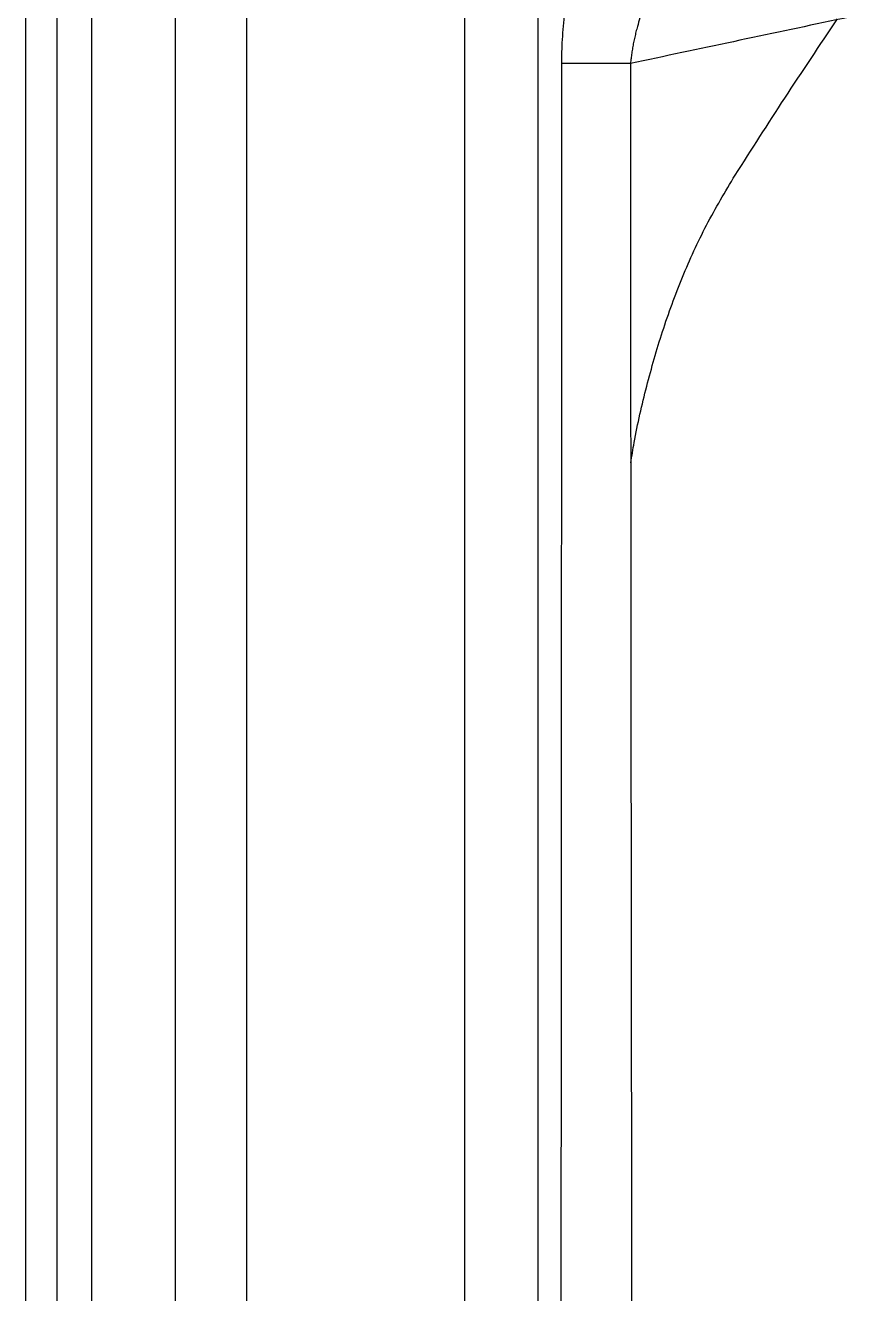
# Model space of a CAD drawing. Extents: x 0 to 84, y -21 to 126.
# Drawn here: x 0 to 4.85, y 13.23 to 20.65 of the extents above; entities that cross this region are included whole.
import ezdxf

# ---------------------------------------------------------------- set-up
doc = ezdxf.new("R2010")
doc.units = 0
doc.header["$MEASUREMENT"] = 0
doc.layers.add('1', color=4, linetype='Continuous')

# ---------------------------------------------------------------- blocks, each defined once
blk = doc.blocks.new('PRODIGY')
at = {"layer": '1', "color": 4, "linetype": 'Continuous', "lineweight": 25}
blk.add_line((0, 75.0504), (0, 2.9993), dxfattribs=at)
at = {"layer": '1', "color": 3, "linetype": 'Continuous', "lineweight": 25}
for p, q in [((0.1836, 74.6335), (0.1836, 3.4162)), ((0.3865, 74.3567), (0.3865, 3.6929)), ((0.8778, 73.7237), (0.8778, 4.3259)), ((1.2956, 73.215), (1.2956, 4.8346)), ((2.5702, 39.0248), (2.5702, 6.244)), ((3, 39.0248), (3, 6.244))]:
    blk.add_line(p, q, dxfattribs=at)
for points, knots in [([(3.3858, 21.5317), (3.3506, 21.4606), (3.3178, 21.3838), (3.2587, 21.2192), (3.2324, 21.1314), (3.1883, 20.9457), (3.1705, 20.8478), (3.152, 20.6954), (3.1473, 20.6436), (3.1424, 20.565), (3.1411, 20.5387), (3.1399, 20.499), (3.1394, 20.4791), (3.1391, 20.4558), (3.1391, 20.445), (3.139, 20.4408), (3.139, 20.4392), (3.139, 20.4383), (3.139, 20.4362), (3.139, 20.4349), (3.139, 20.4328), (3.139, 20.4318), (3.139, 20.431)], [0, 0, 0, 0, 0.25, 0.25, 0.5, 0.5, 0.75, 0.75, 0.875, 0.875, 0.9375, 0.9375, 0.96875, 0.984375, 0.992188, 0.994141, 0.994141, 0.996094, 0.996094, 0.998047, 0.998047, 1, 1, 1, 1]), ([(8.645, 21.5097), (8.1586, 21.4069), (7.3083, 21.2274), (6.0093, 20.9529), (4.795, 20.6961), (3.9446, 20.516), (3.5428, 20.4309)], [0, 0, 0, 0, 0.286001, 0.499953, 0.763762, 1, 1, 1, 1]), ([(3.8668, 21.1983), (3.8627, 21.1932), (3.8547, 21.183), (3.843, 21.1676), (3.8316, 21.1524), (3.8206, 21.1372), (3.8099, 21.1223), (3.7947, 21.1004), (3.7754, 21.0714), (3.7415, 21.0173), (3.7004, 20.9448), (3.6543, 20.8491), (3.6149, 20.7505), (3.5896, 20.6709), (3.5751, 20.6156), (3.5677, 20.5843), (3.561, 20.5532), (3.5552, 20.5223), (3.5503, 20.4916), (3.5461, 20.4612), (3.5439, 20.4409), (3.5428, 20.4309)], [0, 0, 0, 0, 0.025612, 0.0506813, 0.0752085, 0.0991941, 0.1226386, 0.1455429, 0.2006895, 0.254261, 0.3841167, 0.5060415, 0.633931, 0.754401, 0.7910544, 0.827152, 0.8627129, 0.897757, 0.9323049, 0.9663784, 1, 1, 1, 1]), ([(4.1559, 19.777), (4.2522, 19.9277), (4.4485, 20.2348), (4.6517, 20.5375), (4.7552, 20.6917)], [0, 0, 0, 0, 0.4904288, 1, 1, 1, 1]), ([(3.139, 20.431), (3.139, 20.2856), (3.139, 20.1402), (3.1389, 19.922), (3.1389, 19.8493), (3.1389, 19.7039), (3.1388, 19.6312), (3.1388, 19.4857), (3.1388, 19.4126), (3.1387, 19.2659), (3.1387, 19.1921), (3.1387, 19.0447), (3.1386, 18.971), (3.1386, 18.8242), (3.1386, 18.7512), (3.1385, 18.6056), (3.1385, 18.533), (3.1384, 18.3875), (3.1383, 18.1694), (3.1382, 17.9513), (3.1381, 17.515), (3.1379, 17.2241), (3.1376, 16.6431), (3.1375, 16.3531), (3.1372, 15.7745), (3.137, 15.4858), (3.1365, 14.6209), (3.1361, 14.0461), (3.1356, 13.1816), (3.1354, 12.893), (3.1351, 12.3147), (3.1349, 12.0249), (3.1346, 11.5893), (3.1345, 11.444), (3.1344, 11.226), (3.1343, 11.1533), (3.1342, 11.0079), (3.1342, 10.9352), (3.1341, 10.7895), (3.134, 10.7163), (3.134, 10.5685), (3.1339, 10.4939), (3.1338, 10.2677), (3.1337, 10.1137), (3.1335, 9.8035), (3.1334, 9.6474), (3.1332, 9.4165), (3.1332, 9.34), (3.1331, 9.1885), (3.1331, 9.1135), (3.133, 8.9649), (3.1329, 8.8914), (3.1328, 8.7454), (3.1328, 8.6728), (3.1327, 8.5273), (3.1327, 8.4544), (3.1326, 8.3078), (3.1325, 8.2342), (3.1324, 8.0119), (3.1323, 7.862), (3.1322, 7.5604), (3.1321, 7.4089), (3.1319, 7.1078), (3.1318, 6.9583), (3.1317, 6.7368), (3.1317, 6.6634), (3.1316, 6.5173), (3.1315, 6.4446), (3.1315, 6.3719)], [0, 0, 0, 0, 0.03125, 0.03125, 0.046875, 0.046875, 0.0625, 0.0625, 0.078125, 0.078125, 0.09375, 0.09375, 0.109375, 0.109375, 0.125, 0.125, 0.140625, 0.140625, 0.15625, 0.1875, 0.1875, 0.25, 0.25, 0.3125, 0.3125, 0.375, 0.375, 0.5, 0.5, 0.5625, 0.5625, 0.625, 0.625, 0.65625, 0.65625, 0.671875, 0.671875, 0.6875, 0.6875, 0.703125, 0.703125, 0.71875, 0.71875, 0.75, 0.75, 0.78125, 0.78125, 0.796875, 0.796875, 0.8125, 0.8125, 0.828125, 0.828125, 0.84375, 0.84375, 0.859375, 0.859375, 0.875, 0.875, 0.90625, 0.90625, 0.9375, 0.9375, 0.96875, 0.96875, 0.984375, 0.984375, 1, 1, 1, 1]), ([(3.5428, 20.4309), (3.5019, 20.4309), (3.4613, 20.4309), (3.383, 20.4309), (3.3454, 20.4309), (3.2753, 20.4309), (3.2429, 20.431), (3.1852, 20.431), (3.1599, 20.431), (3.139, 20.431)], [0, 0, 0, 0, 0.25, 0.25, 0.5, 0.5, 0.75, 0.75, 1, 1, 1, 1]), ([(3.5428, 20.4309), (3.543, 20.078), (3.5433, 19.3364), (3.5441, 18.1705), (3.5452, 16.8519), (3.5469, 15.2729), (3.549, 13.5331), (3.5512, 11.7137), (3.5533, 9.9343), (3.5554, 8.1535), (3.5566, 6.958), (3.5572, 6.3714)], [0, 0, 0, 0, 0.075302, 0.158228, 0.248779, 0.356669, 0.495157, 0.620025, 0.744893, 0.874841, 1, 1, 1, 1]), ([(3.5449, 18.0935), (3.5513, 18.1333), (3.5756, 18.2843), (3.6352, 18.5416), (3.7272, 18.8655), (3.8435, 19.181), (3.9831, 19.4884), (4.0982, 19.6808), (4.1558, 19.7771)], [0, 0, 0, 0, 0.067001, 0.254388, 0.439146, 0.627042, 0.813375, 1, 1, 1, 1])]:
    blk.add_open_spline(points, degree=3, knots=knots, dxfattribs=at)

msp = doc.modelspace()

# ---------------------------------------------------------------- block references
at = {"layer": '1'}
msp.add_blockref('PRODIGY', (0, 0), dxfattribs=at)

doc.saveas('drawing.dxf')
